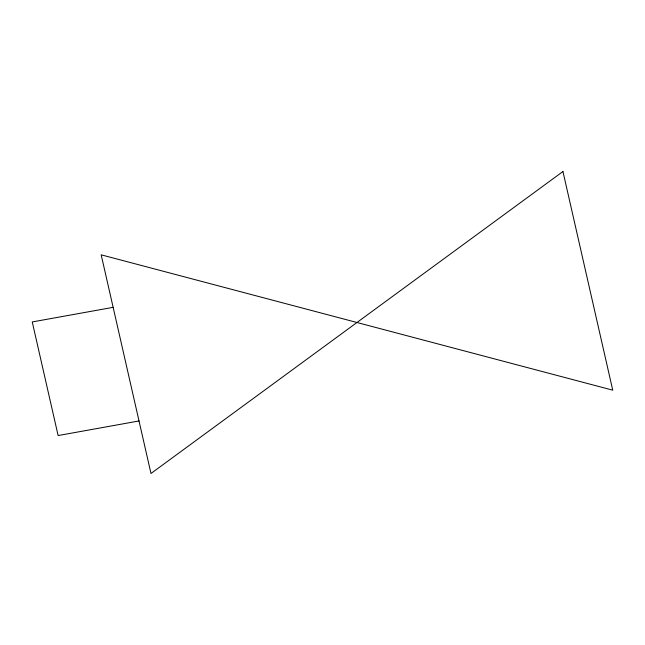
<?xml version="1.0" encoding="UTF-8"?>
<svg xmlns="http://www.w3.org/2000/svg" width="645" height="645" viewBox="0 0 645 645"><rect width="100%" height="100%" fill="white"/><g stroke="black" fill="none" stroke-linecap="round" stroke-linejoin="round"><path stroke-width="0.97" d="M113.141 307.342L32.25 321.936L58.131 435.552L139.022 420.959M562.94 171.522L150.986 473.478L101.176 254.823L612.75 390.177L562.94 171.522"/></g></svg>
